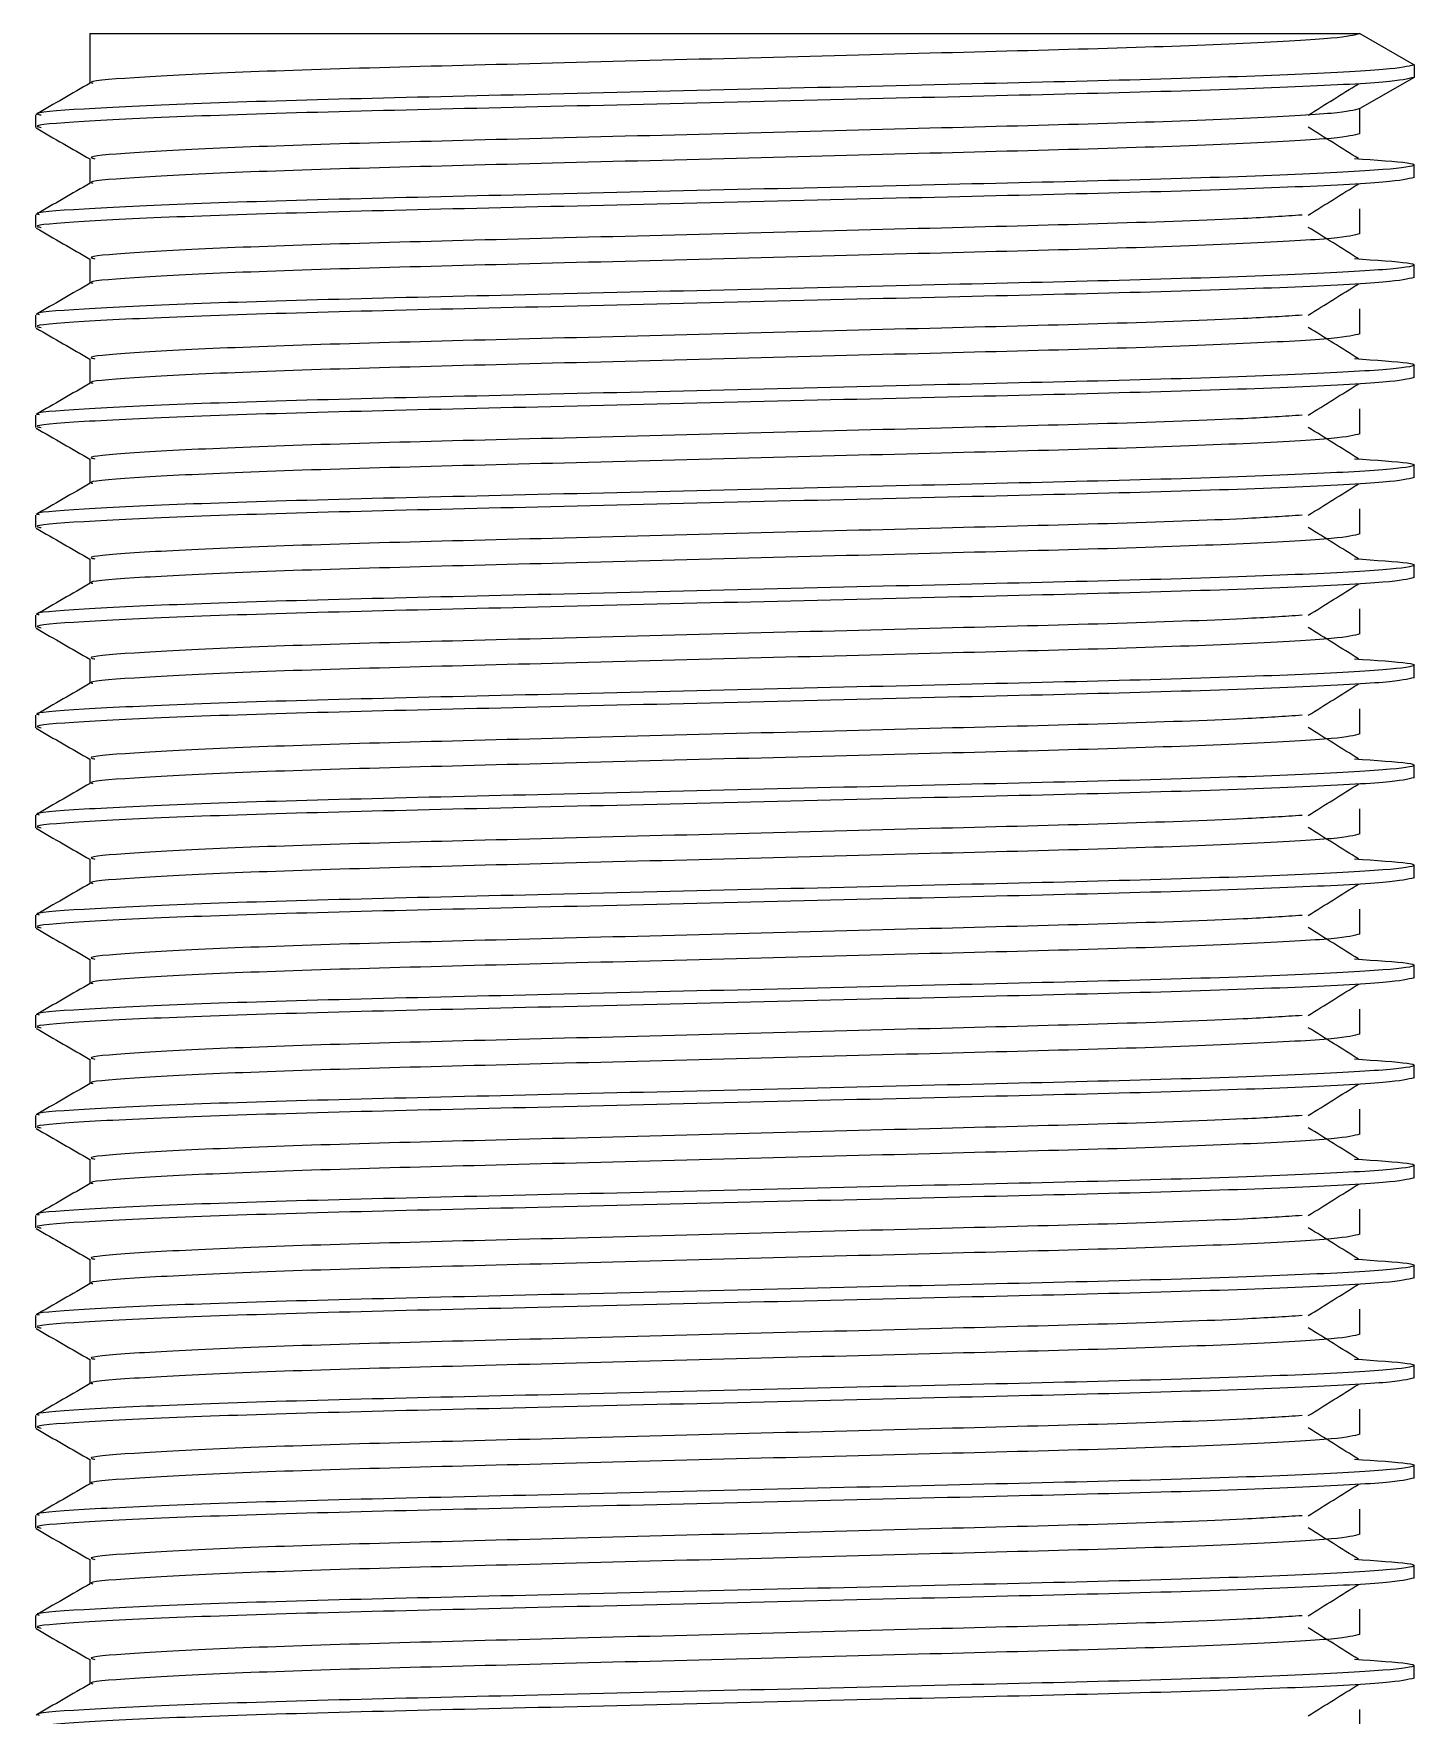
# Model space of a CAD drawing. Header units: millimetres. Extents: x 0 to 594, y 0 to 420.
# Drawn here: x 130.86 to 131.55, y 114.352 to 115.193 of the extents above; entities that cross this region are included whole.
import ezdxf

# ---------------------------------------------------------------- set-up
doc = ezdxf.new("R2010")
doc.units = ezdxf.units.MM

msp = doc.modelspace()

# ---------------------------------------------------------------- linework, layer by layer
at = {"color": 7, "linetype": 'Continuous', "lineweight": 25}
for p, q in [((130.8881, 115.19284), (130.8881, 115.16798)), ((130.8881, 115.19284), (131.52276, 115.19284)), ((131.52276, 115.19284), (131.54983, 115.17721)), ((131.54983, 115.17721), (131.54983, 115.17096)), ((131.54983, 115.17096), (131.52276, 115.15534)), ((130.86103, 115.15221), (130.86103, 115.14596)), ((131.52276, 115.14284), (131.52276, 115.15534)), ((130.8881, 115.13032), (130.8881, 115.11798)), ((131.54983, 115.12096), (131.54983, 115.12721)), ((131.54983, 115.12096), (131.54983, 115.12721)), ((131.52276, 115.09284), (131.52276, 115.10534)), ((130.86103, 115.10221), (130.86103, 115.09596)), ((130.8881, 115.08032), (130.8881, 115.06798)), ((131.54983, 115.07096), (131.54983, 115.07721)), ((131.54983, 115.07096), (131.54983, 115.07721)), ((131.52276, 115.04284), (131.52276, 115.05534)), ((130.86103, 115.05221), (130.86103, 115.04596)), ((130.8881, 115.03032), (130.8881, 115.01798)), ((131.54983, 115.02096), (131.54983, 115.02721)), ((131.54983, 115.02096), (131.54983, 115.02721)), ((131.52276, 114.99284), (131.52276, 115.00534)), ((130.86103, 115.00221), (130.86103, 114.99596)), ((130.8881, 114.98032), (130.8881, 114.96798)), ((131.54983, 114.97096), (131.54983, 114.97721)), ((131.54983, 114.97096), (131.54983, 114.97721)), ((131.52276, 114.94284), (131.52276, 114.95534)), ((130.86103, 114.95221), (130.86103, 114.94596)), ((130.8881, 114.93032), (130.8881, 114.91798)), ((131.54983, 114.92096), (131.54983, 114.92721)), ((131.54983, 114.92096), (131.54983, 114.92721)), ((131.52276, 114.89284), (131.52276, 114.90534)), ((130.86103, 114.90221), (130.86103, 114.89596)), ((130.8881, 114.88032), (130.8881, 114.86798)), ((131.54983, 114.87096), (131.54983, 114.87721)), ((131.54983, 114.87096), (131.54983, 114.87721)), ((131.52276, 114.84284), (131.52276, 114.85534)), ((130.86103, 114.85221), (130.86103, 114.84596)), ((130.8881, 114.83032), (130.8881, 114.81798)), ((131.54983, 114.82096), (131.54983, 114.82721)), ((131.54983, 114.82096), (131.54983, 114.82721)), ((131.52276, 114.79284), (131.52276, 114.80534)), ((130.86103, 114.80221), (130.86103, 114.79596)), ((130.8881, 114.78032), (130.8881, 114.76798)), ((131.54983, 114.77096), (131.54983, 114.77721)), ((131.54983, 114.77096), (131.54983, 114.77721)), ((130.86103, 114.75221), (130.86103, 114.74596)), ((131.52276, 114.74284), (131.52276, 114.75534)), ((130.8881, 114.73032), (130.8881, 114.71798)), ((131.54983, 114.72096), (131.54983, 114.72721)), ((131.54983, 114.72096), (131.54983, 114.72721)), ((130.86103, 114.70221), (130.86103, 114.69596)), ((131.52276, 114.69284), (131.52276, 114.70534)), ((130.8881, 114.68032), (130.8881, 114.66798)), ((131.54983, 114.67096), (131.54983, 114.67721)), ((131.54983, 114.67096), (131.54983, 114.67721)), ((130.86103, 114.65221), (130.86103, 114.64596)), ((131.52276, 114.64284), (131.52276, 114.65534)), ((130.8881, 114.63032), (130.8881, 114.61798)), ((131.54983, 114.62096), (131.54983, 114.62721)), ((131.54983, 114.62096), (131.54983, 114.62721)), ((130.86103, 114.60221), (130.86103, 114.59596)), ((131.52276, 114.59284), (131.52276, 114.60534)), ((130.8881, 114.58032), (130.8881, 114.56798)), ((131.54983, 114.57096), (131.54983, 114.57721)), ((131.54983, 114.57096), (131.54983, 114.57721)), ((130.86103, 114.55221), (130.86103, 114.54596)), ((131.52276, 114.54284), (131.52276, 114.55534)), ((130.8881, 114.53032), (130.8881, 114.51798)), ((131.54983, 114.52096), (131.54983, 114.52721)), ((131.54983, 114.52096), (131.54983, 114.52721)), ((130.86103, 114.50221), (130.86103, 114.49596)), ((131.52276, 114.49284), (131.52276, 114.50534)), ((130.8881, 114.48032), (130.8881, 114.46798)), ((131.54983, 114.47096), (131.54983, 114.47721)), ((131.54983, 114.47096), (131.54983, 114.47721)), ((130.86103, 114.45221), (130.86103, 114.44596)), ((131.52276, 114.44284), (131.52276, 114.45534)), ((130.8881, 114.43032), (130.8881, 114.41798)), ((131.54983, 114.42096), (131.54983, 114.42721)), ((131.54983, 114.42096), (131.54983, 114.42721)), ((130.86103, 114.40221), (130.86103, 114.39596)), ((131.52276, 114.39284), (131.52276, 114.40534)), ((130.8881, 114.38032), (130.8881, 114.36798)), ((131.54983, 114.37096), (131.54983, 114.37721)), ((131.54983, 114.37096), (131.54983, 114.37721)), ((131.52276, 114.34284), (131.52276, 114.35534))]:
    msp.add_line(p, q, dxfattribs=at)
for points, knots in [([(131.52276, 115.19284), (131.51994, 115.19207), (131.5142, 115.19052), (131.46861, 115.1879), (131.4005, 115.18539), (131.31416, 115.18321), (131.2174, 115.18065), (131.11921, 115.17805), (131.02994, 115.17581), (130.95585, 115.1734), (130.90786, 115.17078), (130.88614, 115.16906), (130.88934, 115.16821), (130.88962, 115.16814)], [0, 0, 0, 0, 0.0976241, 0.1985895, 0.2981409, 0.3944195, 0.4945565, 0.595274, 0.6921048, 0.7906249, 0.891692, 0.9905235, 1, 1, 1, 1]), ([(131.54983, 115.17721), (131.54676, 115.17645), (131.54053, 115.17489), (131.49106, 115.17227), (131.41713, 115.16977), (131.32343, 115.16758), (131.21842, 115.16503), (131.11187, 115.16243), (131.01495, 115.16019), (130.93468, 115.15778), (130.88204, 115.15516), (130.85849, 115.15332), (130.86297, 115.15238), (130.86381, 115.1522)], [0, 0, 0, 0, 0.096339, 0.195974, 0.294214, 0.389225, 0.488043, 0.587434, 0.68299, 0.780213, 0.879948, 0.977478, 1, 1, 1, 1]), ([(131.54983, 115.17096), (131.54676, 115.1702), (131.54053, 115.16864), (131.49106, 115.16602), (131.41713, 115.16352), (131.32343, 115.16133), (131.21842, 115.15878), (131.11187, 115.15618), (131.01495, 115.15394), (130.93468, 115.15153), (130.88205, 115.14891), (130.85849, 115.14707), (130.86297, 115.14613), (130.86381, 115.14595)], [0, 0, 0, 0, 0.096342, 0.19598, 0.294224, 0.389238, 0.488059, 0.587453, 0.683012, 0.780238, 0.879977, 0.97751, 1, 1, 1, 1]), ([(130.88836, 115.16814), (130.88385, 115.16553), (130.87482, 115.16031), (130.86579, 115.1551), (130.86128, 115.15249)], [0, 0, 0, 0, 0.499988, 1, 1, 1, 1]), ([(131.49697, 115.15215), (131.50115, 115.15475), (131.50949, 115.15997), (131.51784, 115.16518), (131.52201, 115.16778)], [0, 0, 0, 0, 0.499998, 1, 1, 1, 1]), ([(131.52276, 115.15534), (131.51994, 115.15457), (131.5142, 115.15302), (131.46861, 115.1504), (131.4005, 115.14789), (131.31416, 115.14571), (131.2174, 115.14315), (131.11922, 115.14055), (131.02992, 115.13831), (130.95596, 115.1359), (130.90746, 115.13328), (130.88575, 115.13145), (130.88988, 115.1305), (130.89065, 115.13032)], [0, 0, 0, 0, 0.096338, 0.195974, 0.294214, 0.389225, 0.488043, 0.587434, 0.68299, 0.780212, 0.879948, 0.977478, 1, 1, 1, 1]), ([(130.86128, 115.14569), (130.86579, 115.14308), (130.87473, 115.13791), (130.88367, 115.13275), (130.8881, 115.13019)], [0, 0, 0, 0, 0.504981, 1, 1, 1, 1]), ([(131.52276, 115.14284), (131.51994, 115.14207), (131.5142, 115.14052), (131.46861, 115.1379), (131.4005, 115.13539), (131.31416, 115.13321), (131.2174, 115.13065), (131.11921, 115.12805), (131.02994, 115.12581), (130.95585, 115.1234), (130.90786, 115.12078), (130.88614, 115.11906), (130.88934, 115.11821), (130.88962, 115.11814)], [0, 0, 0, 0, 0.097624, 0.19859, 0.298141, 0.394419, 0.494557, 0.595274, 0.692105, 0.790625, 0.891692, 0.990524, 1, 1, 1, 1]), ([(131.52201, 115.13039), (131.51784, 115.133), (131.50949, 115.13821), (131.50115, 115.14342), (131.49697, 115.14603)], [0, 0, 0, 0, 0.500002, 1, 1, 1, 1]), ([(131.52, 115.1304), (131.5307, 115.12967), (131.54727, 115.12855), (131.55197, 115.12683), (131.53919, 115.12488), (131.49141, 115.12228), (131.41704, 115.11977), (131.32345, 115.11758), (131.21842, 115.11503), (131.11186, 115.11243), (131.01497, 115.11019), (130.93458, 115.10778), (130.88244, 115.10516), (130.85887, 115.10342), (130.86245, 115.10257), (130.8628, 115.10248)], [0, 0, 0, 0, 0.074503, 0.115405, 0.201656, 0.290858, 0.378811, 0.463873, 0.552343, 0.641326, 0.726876, 0.813918, 0.90321, 0.990527, 1, 1, 1, 1]), ([(131.54983, 115.12096), (131.54676, 115.1202), (131.54053, 115.11864), (131.49106, 115.11602), (131.41713, 115.11352), (131.32343, 115.11133), (131.21842, 115.10878), (131.11187, 115.10618), (131.01495, 115.10394), (130.93468, 115.10153), (130.88205, 115.09891), (130.85849, 115.09707), (130.86297, 115.09613), (130.86381, 115.09595)], [0, 0, 0, 0, 0.096342, 0.19598, 0.294224, 0.389238, 0.488059, 0.587453, 0.683012, 0.780238, 0.879977, 0.97751, 1, 1, 1, 1]), ([(130.88836, 115.11814), (130.88385, 115.11553), (130.87482, 115.11031), (130.86579, 115.1051), (130.86128, 115.10249)], [0, 0, 0, 0, 0.499988, 1, 1, 1, 1]), ([(131.49697, 115.10215), (131.50115, 115.10475), (131.50949, 115.10997), (131.51784, 115.11518), (131.52201, 115.11778)], [0, 0, 0, 0, 0.499998, 1, 1, 1, 1]), ([(131.49394, 115.10215), (131.48515, 115.10156), (131.46346, 115.10013), (131.39976, 115.09789), (131.31436, 115.09571), (131.21735, 115.09315), (131.11923, 115.09055), (131.02991, 115.08831), (130.95596, 115.0859), (130.90746, 115.08328), (130.88575, 115.08145), (130.88988, 115.0805), (130.89065, 115.08032)], [0, 0, 0, 0, 0.0768225, 0.1896214, 0.298712, 0.4121744, 0.5262946, 0.6360109, 0.7476411, 0.8621575, 0.9741407, 1, 1, 1, 1]), ([(130.86128, 115.09569), (130.86579, 115.09308), (130.87473, 115.08791), (130.88367, 115.08275), (130.8881, 115.08019)], [0, 0, 0, 0, 0.504981, 1, 1, 1, 1]), ([(131.52276, 115.09284), (131.51994, 115.09207), (131.5142, 115.09052), (131.46861, 115.0879), (131.4005, 115.08539), (131.31416, 115.08321), (131.2174, 115.08065), (131.11921, 115.07805), (131.02994, 115.07581), (130.95585, 115.0734), (130.90786, 115.07078), (130.88614, 115.06906), (130.88934, 115.06821), (130.88962, 115.06814)], [0, 0, 0, 0, 0.0976241, 0.1985895, 0.2981409, 0.3944195, 0.4945565, 0.595274, 0.6921048, 0.7906249, 0.891692, 0.9905235, 1, 1, 1, 1]), ([(131.52201, 115.08039), (131.51784, 115.083), (131.50949, 115.08821), (131.50115, 115.09342), (131.49697, 115.09603)], [0, 0, 0, 0, 0.500002, 1, 1, 1, 1]), ([(131.52, 115.0804), (131.5307, 115.07967), (131.54727, 115.07855), (131.55197, 115.07683), (131.53919, 115.07488), (131.49141, 115.07228), (131.41704, 115.06977), (131.32345, 115.06758), (131.21842, 115.06503), (131.11186, 115.06243), (131.01497, 115.06019), (130.93458, 115.05778), (130.88244, 115.05516), (130.85887, 115.05342), (130.86245, 115.05257), (130.8628, 115.05248)], [0, 0, 0, 0, 0.074503, 0.115405, 0.201656, 0.290858, 0.378811, 0.463873, 0.552343, 0.641326, 0.726876, 0.813918, 0.90321, 0.990527, 1, 1, 1, 1]), ([(131.54983, 115.07096), (131.54676, 115.0702), (131.54053, 115.06864), (131.49106, 115.06602), (131.41713, 115.06352), (131.32343, 115.06133), (131.21842, 115.05878), (131.11187, 115.05618), (131.01495, 115.05394), (130.93468, 115.05153), (130.88205, 115.04891), (130.85849, 115.04707), (130.86297, 115.04613), (130.86381, 115.04595)], [0, 0, 0, 0, 0.096342, 0.19598, 0.294224, 0.389238, 0.488059, 0.587453, 0.683012, 0.780238, 0.879977, 0.97751, 1, 1, 1, 1]), ([(130.88836, 115.06814), (130.88385, 115.06553), (130.87482, 115.06031), (130.86579, 115.0551), (130.86128, 115.05249)], [0, 0, 0, 0, 0.499988, 1, 1, 1, 1]), ([(131.49697, 115.05215), (131.50115, 115.05475), (131.50949, 115.05997), (131.51784, 115.06518), (131.52201, 115.06778)], [0, 0, 0, 0, 0.499998, 1, 1, 1, 1]), ([(131.49394, 115.05215), (131.48515, 115.05156), (131.46346, 115.05013), (131.39976, 115.04789), (131.31436, 115.04571), (131.21735, 115.04315), (131.11923, 115.04055), (131.02991, 115.03831), (130.95596, 115.0359), (130.90746, 115.03328), (130.88575, 115.03145), (130.88988, 115.0305), (130.89065, 115.03032)], [0, 0, 0, 0, 0.076823, 0.189621, 0.298712, 0.412174, 0.526295, 0.636011, 0.747641, 0.862158, 0.974141, 1, 1, 1, 1]), ([(130.86128, 115.04569), (130.86579, 115.04308), (130.87473, 115.03791), (130.88367, 115.03275), (130.8881, 115.03019)], [0, 0, 0, 0, 0.504981, 1, 1, 1, 1]), ([(131.52276, 115.04284), (131.51994, 115.04207), (131.5142, 115.04052), (131.46861, 115.0379), (131.4005, 115.03539), (131.31416, 115.03321), (131.2174, 115.03065), (131.11921, 115.02805), (131.02994, 115.02581), (130.95585, 115.0234), (130.90786, 115.02078), (130.88614, 115.01906), (130.88934, 115.01821), (130.88962, 115.01814)], [0, 0, 0, 0, 0.0976241, 0.1985895, 0.2981409, 0.3944195, 0.4945565, 0.595274, 0.6921048, 0.7906249, 0.891692, 0.9905235, 1, 1, 1, 1]), ([(131.52201, 115.03039), (131.51784, 115.033), (131.50949, 115.03821), (131.50115, 115.04342), (131.49697, 115.04603)], [0, 0, 0, 0, 0.500002, 1, 1, 1, 1]), ([(131.52, 115.0304), (131.5307, 115.02967), (131.54727, 115.02855), (131.55197, 115.02683), (131.53919, 115.02488), (131.49141, 115.02228), (131.41704, 115.01977), (131.32345, 115.01758), (131.21842, 115.01503), (131.11186, 115.01243), (131.01497, 115.01019), (130.93458, 115.00778), (130.88244, 115.00516), (130.85887, 115.00342), (130.86245, 115.00257), (130.8628, 115.00248)], [0, 0, 0, 0, 0.074503, 0.115405, 0.201656, 0.290858, 0.378811, 0.463873, 0.552343, 0.641326, 0.726876, 0.813918, 0.90321, 0.990527, 1, 1, 1, 1]), ([(131.54983, 115.02096), (131.54676, 115.0202), (131.54053, 115.01864), (131.49106, 115.01602), (131.41713, 115.01352), (131.32343, 115.01133), (131.21842, 115.00878), (131.11187, 115.00618), (131.01495, 115.00394), (130.93468, 115.00153), (130.88205, 114.99891), (130.85849, 114.99707), (130.86297, 114.99613), (130.86381, 114.99595)], [0, 0, 0, 0, 0.096342, 0.19598, 0.294224, 0.389238, 0.488059, 0.587453, 0.683012, 0.780238, 0.879977, 0.97751, 1, 1, 1, 1]), ([(130.88836, 115.01814), (130.88385, 115.01553), (130.87482, 115.01031), (130.86579, 115.0051), (130.86128, 115.00249)], [0, 0, 0, 0, 0.499988, 1, 1, 1, 1]), ([(131.49697, 115.00215), (131.50115, 115.00475), (131.50949, 115.00997), (131.51784, 115.01518), (131.52201, 115.01778)], [0, 0, 0, 0, 0.499998, 1, 1, 1, 1]), ([(131.49394, 115.00215), (131.48515, 115.00156), (131.46346, 115.00013), (131.39976, 114.99789), (131.31436, 114.99571), (131.21735, 114.99315), (131.11923, 114.99055), (131.02991, 114.98831), (130.95596, 114.9859), (130.90746, 114.98328), (130.88575, 114.98145), (130.88988, 114.9805), (130.89065, 114.98032)], [0, 0, 0, 0, 0.076823, 0.189621, 0.298712, 0.412174, 0.526295, 0.636011, 0.747641, 0.862158, 0.974141, 1, 1, 1, 1]), ([(131.52201, 114.98039), (131.51784, 114.983), (131.50949, 114.98821), (131.50115, 114.99342), (131.49697, 114.99603)], [0, 0, 0, 0, 0.500002, 1, 1, 1, 1]), ([(130.86128, 114.99569), (130.86579, 114.99308), (130.87473, 114.98791), (130.88367, 114.98275), (130.8881, 114.98019)], [0, 0, 0, 0, 0.504981, 1, 1, 1, 1]), ([(131.52276, 114.99284), (131.51994, 114.99207), (131.5142, 114.99052), (131.46861, 114.9879), (131.4005, 114.98539), (131.31416, 114.98321), (131.2174, 114.98065), (131.11921, 114.97805), (131.02994, 114.97581), (130.95585, 114.9734), (130.90786, 114.97078), (130.88614, 114.96906), (130.88934, 114.96821), (130.88962, 114.96814)], [0, 0, 0, 0, 0.0976241, 0.1985895, 0.2981409, 0.3944195, 0.4945565, 0.595274, 0.6921048, 0.7906249, 0.891692, 0.9905235, 1, 1, 1, 1]), ([(131.52, 114.9804), (131.5307, 114.97967), (131.54727, 114.97855), (131.55197, 114.97683), (131.53919, 114.97488), (131.49141, 114.97228), (131.41704, 114.96977), (131.32345, 114.96758), (131.21842, 114.96503), (131.11186, 114.96243), (131.01497, 114.96019), (130.93458, 114.95778), (130.88244, 114.95516), (130.85887, 114.95342), (130.86245, 114.95257), (130.8628, 114.95248)], [0, 0, 0, 0, 0.074503, 0.115405, 0.201656, 0.290858, 0.378811, 0.463873, 0.552343, 0.641326, 0.726876, 0.813918, 0.90321, 0.990527, 1, 1, 1, 1]), ([(131.54983, 114.97096), (131.54676, 114.9702), (131.54053, 114.96864), (131.49106, 114.96602), (131.41713, 114.96352), (131.32343, 114.96133), (131.21842, 114.95878), (131.11187, 114.95618), (131.01495, 114.95394), (130.93468, 114.95153), (130.88205, 114.94891), (130.85849, 114.94707), (130.86297, 114.94613), (130.86381, 114.94595)], [0, 0, 0, 0, 0.096342, 0.19598, 0.294224, 0.389238, 0.488059, 0.587453, 0.683012, 0.780238, 0.879977, 0.97751, 1, 1, 1, 1]), ([(130.88836, 114.96814), (130.88385, 114.96553), (130.87482, 114.96031), (130.86579, 114.9551), (130.86128, 114.95249)], [0, 0, 0, 0, 0.499988, 1, 1, 1, 1]), ([(131.49697, 114.95215), (131.50115, 114.95475), (131.50949, 114.95997), (131.51784, 114.96518), (131.52201, 114.96778)], [0, 0, 0, 0, 0.499998, 1, 1, 1, 1]), ([(130.86128, 114.94569), (130.86579, 114.94308), (130.87473, 114.93791), (130.88367, 114.93275), (130.8881, 114.93019)], [0, 0, 0, 0, 0.504981, 1, 1, 1, 1]), ([(131.49394, 114.95215), (131.48515, 114.95156), (131.46346, 114.95013), (131.39976, 114.94789), (131.31436, 114.94571), (131.21735, 114.94315), (131.11923, 114.94055), (131.02991, 114.93831), (130.95596, 114.9359), (130.90746, 114.93328), (130.88575, 114.93145), (130.88988, 114.9305), (130.89065, 114.93032)], [0, 0, 0, 0, 0.076823, 0.189621, 0.298712, 0.412174, 0.526295, 0.636011, 0.747641, 0.862158, 0.974141, 1, 1, 1, 1]), ([(131.52201, 114.93039), (131.51784, 114.933), (131.50949, 114.93821), (131.50115, 114.94342), (131.49697, 114.94603)], [0, 0, 0, 0, 0.500002, 1, 1, 1, 1]), ([(131.52276, 114.94284), (131.51994, 114.94207), (131.5142, 114.94052), (131.46861, 114.9379), (131.4005, 114.93539), (131.31416, 114.93321), (131.2174, 114.93065), (131.11921, 114.92805), (131.02994, 114.92581), (130.95585, 114.9234), (130.90786, 114.92078), (130.88614, 114.91906), (130.88934, 114.91821), (130.88962, 114.91814)], [0, 0, 0, 0, 0.0976241, 0.1985895, 0.2981409, 0.3944195, 0.4945565, 0.595274, 0.6921048, 0.7906249, 0.891692, 0.9905235, 1, 1, 1, 1]), ([(131.52, 114.9304), (131.5307, 114.92967), (131.54727, 114.92855), (131.55197, 114.92683), (131.53919, 114.92488), (131.49141, 114.92228), (131.41704, 114.91977), (131.32345, 114.91758), (131.21842, 114.91503), (131.11186, 114.91243), (131.01497, 114.91019), (130.93458, 114.90778), (130.88244, 114.90516), (130.85887, 114.90342), (130.86245, 114.90257), (130.8628, 114.90248)], [0, 0, 0, 0, 0.074503, 0.115405, 0.201656, 0.290858, 0.378811, 0.463873, 0.552343, 0.641326, 0.726876, 0.813918, 0.90321, 0.990527, 1, 1, 1, 1]), ([(131.54983, 114.92096), (131.54676, 114.9202), (131.54053, 114.91864), (131.49106, 114.91602), (131.41713, 114.91352), (131.32343, 114.91133), (131.21842, 114.90878), (131.11187, 114.90618), (131.01495, 114.90394), (130.93468, 114.90153), (130.88205, 114.89891), (130.85849, 114.89707), (130.86297, 114.89613), (130.86381, 114.89595)], [0, 0, 0, 0, 0.096342, 0.19598, 0.294224, 0.389238, 0.488059, 0.587453, 0.683012, 0.780238, 0.879977, 0.97751, 1, 1, 1, 1]), ([(130.88836, 114.91814), (130.88385, 114.91553), (130.87482, 114.91031), (130.86579, 114.9051), (130.86128, 114.90249)], [0, 0, 0, 0, 0.499988, 1, 1, 1, 1]), ([(131.49697, 114.90215), (131.50115, 114.90475), (131.50949, 114.90997), (131.51784, 114.91518), (131.52201, 114.91778)], [0, 0, 0, 0, 0.499998, 1, 1, 1, 1]), ([(130.86128, 114.89569), (130.86579, 114.89308), (130.87473, 114.88791), (130.88367, 114.88275), (130.8881, 114.88019)], [0, 0, 0, 0, 0.504981, 1, 1, 1, 1]), ([(131.49394, 114.90215), (131.48515, 114.90156), (131.46346, 114.90013), (131.39976, 114.89789), (131.31436, 114.89571), (131.21735, 114.89315), (131.11923, 114.89055), (131.02991, 114.88831), (130.95596, 114.8859), (130.90746, 114.88328), (130.88575, 114.88145), (130.88988, 114.8805), (130.89065, 114.88032)], [0, 0, 0, 0, 0.0768225, 0.1896214, 0.298712, 0.4121744, 0.5262946, 0.6360109, 0.7476411, 0.8621575, 0.9741407, 1, 1, 1, 1]), ([(131.52201, 114.88039), (131.51784, 114.883), (131.50949, 114.88821), (131.50115, 114.89342), (131.49697, 114.89603)], [0, 0, 0, 0, 0.500002, 1, 1, 1, 1]), ([(131.52276, 114.89284), (131.51994, 114.89207), (131.5142, 114.89052), (131.46861, 114.8879), (131.4005, 114.88539), (131.31416, 114.88321), (131.2174, 114.88065), (131.11921, 114.87805), (131.02994, 114.87581), (130.95585, 114.8734), (130.90786, 114.87078), (130.88614, 114.86906), (130.88934, 114.86821), (130.88962, 114.86814)], [0, 0, 0, 0, 0.097624, 0.19859, 0.298141, 0.394419, 0.494557, 0.595274, 0.692105, 0.790625, 0.891692, 0.990524, 1, 1, 1, 1]), ([(131.52, 114.8804), (131.5307, 114.87967), (131.54727, 114.87855), (131.55197, 114.87683), (131.53919, 114.87488), (131.49141, 114.87228), (131.41704, 114.86977), (131.32345, 114.86758), (131.21842, 114.86503), (131.11186, 114.86243), (131.01497, 114.86019), (130.93458, 114.85778), (130.88244, 114.85516), (130.85887, 114.85342), (130.86245, 114.85257), (130.8628, 114.85248)], [0, 0, 0, 0, 0.074503, 0.115405, 0.201656, 0.290858, 0.378811, 0.463873, 0.552343, 0.641326, 0.726876, 0.813918, 0.90321, 0.990527, 1, 1, 1, 1]), ([(131.54983, 114.87096), (131.54676, 114.8702), (131.54053, 114.86864), (131.49106, 114.86602), (131.41713, 114.86352), (131.32343, 114.86133), (131.21842, 114.85878), (131.11187, 114.85618), (131.01495, 114.85394), (130.93468, 114.85153), (130.88205, 114.84891), (130.85849, 114.84707), (130.86297, 114.84613), (130.86381, 114.84595)], [0, 0, 0, 0, 0.096342, 0.19598, 0.294224, 0.389238, 0.488059, 0.587453, 0.683012, 0.780238, 0.879977, 0.97751, 1, 1, 1, 1]), ([(130.88836, 114.86814), (130.88385, 114.86553), (130.87482, 114.86031), (130.86579, 114.8551), (130.86128, 114.85249)], [0, 0, 0, 0, 0.499988, 1, 1, 1, 1]), ([(131.49697, 114.85215), (131.50115, 114.85475), (131.50949, 114.85997), (131.51784, 114.86518), (131.52201, 114.86778)], [0, 0, 0, 0, 0.499998, 1, 1, 1, 1]), ([(130.86128, 114.84569), (130.86579, 114.84308), (130.87473, 114.83791), (130.88367, 114.83275), (130.8881, 114.83019)], [0, 0, 0, 0, 0.504981, 1, 1, 1, 1]), ([(131.49394, 114.85215), (131.48515, 114.85156), (131.46346, 114.85013), (131.39976, 114.84789), (131.31436, 114.84571), (131.21735, 114.84315), (131.11923, 114.84055), (131.02991, 114.83831), (130.95596, 114.8359), (130.90746, 114.83328), (130.88575, 114.83145), (130.88988, 114.8305), (130.89065, 114.83032)], [0, 0, 0, 0, 0.076823, 0.189621, 0.298712, 0.412174, 0.526295, 0.636011, 0.747641, 0.862158, 0.974141, 1, 1, 1, 1]), ([(131.52201, 114.83039), (131.51784, 114.833), (131.50949, 114.83821), (131.50115, 114.84342), (131.49697, 114.84603)], [0, 0, 0, 0, 0.500002, 1, 1, 1, 1]), ([(131.52276, 114.84284), (131.51994, 114.84207), (131.5142, 114.84052), (131.46861, 114.8379), (131.4005, 114.83539), (131.31416, 114.83321), (131.2174, 114.83065), (131.11921, 114.82805), (131.02994, 114.82581), (130.95585, 114.8234), (130.90786, 114.82078), (130.88614, 114.81906), (130.88934, 114.81821), (130.88962, 114.81814)], [0, 0, 0, 0, 0.0976241, 0.1985895, 0.2981409, 0.3944195, 0.4945565, 0.595274, 0.6921048, 0.7906249, 0.891692, 0.9905235, 1, 1, 1, 1]), ([(131.52, 114.8304), (131.5307, 114.82967), (131.54727, 114.82855), (131.55197, 114.82683), (131.53919, 114.82488), (131.49141, 114.82228), (131.41704, 114.81977), (131.32345, 114.81758), (131.21842, 114.81503), (131.11186, 114.81243), (131.01497, 114.81019), (130.93458, 114.80778), (130.88244, 114.80516), (130.85887, 114.80342), (130.86245, 114.80257), (130.8628, 114.80248)], [0, 0, 0, 0, 0.074503, 0.115405, 0.201656, 0.290858, 0.378811, 0.463873, 0.552343, 0.641326, 0.726876, 0.813918, 0.90321, 0.990527, 1, 1, 1, 1]), ([(131.54983, 114.82096), (131.54676, 114.8202), (131.54053, 114.81864), (131.49106, 114.81602), (131.41713, 114.81352), (131.32343, 114.81133), (131.21842, 114.80878), (131.11187, 114.80618), (131.01495, 114.80394), (130.93468, 114.80153), (130.88205, 114.79891), (130.85849, 114.79707), (130.86297, 114.79613), (130.86381, 114.79595)], [0, 0, 0, 0, 0.096342, 0.19598, 0.294224, 0.389238, 0.488059, 0.587453, 0.683012, 0.780238, 0.879977, 0.97751, 1, 1, 1, 1]), ([(130.88836, 114.81814), (130.88385, 114.81553), (130.87482, 114.81031), (130.86579, 114.8051), (130.86128, 114.80249)], [0, 0, 0, 0, 0.499988, 1, 1, 1, 1]), ([(131.49697, 114.80215), (131.50115, 114.80475), (131.50949, 114.80997), (131.51784, 114.81518), (131.52201, 114.81778)], [0, 0, 0, 0, 0.499998, 1, 1, 1, 1]), ([(130.86128, 114.79569), (130.86579, 114.79308), (130.87473, 114.78791), (130.88367, 114.78275), (130.8881, 114.78019)], [0, 0, 0, 0, 0.504981, 1, 1, 1, 1]), ([(131.49394, 114.80215), (131.48515, 114.80156), (131.46346, 114.80013), (131.39976, 114.79789), (131.31436, 114.79571), (131.21735, 114.79315), (131.11923, 114.79055), (131.02991, 114.78831), (130.95596, 114.7859), (130.90746, 114.78328), (130.88575, 114.78145), (130.88988, 114.7805), (130.89065, 114.78032)], [0, 0, 0, 0, 0.076823, 0.189621, 0.298712, 0.412174, 0.526295, 0.636011, 0.747641, 0.862158, 0.974141, 1, 1, 1, 1]), ([(131.52201, 114.78039), (131.51784, 114.783), (131.50949, 114.78821), (131.50115, 114.79342), (131.49697, 114.79603)], [0, 0, 0, 0, 0.500002, 1, 1, 1, 1]), ([(131.52276, 114.79284), (131.51994, 114.79207), (131.5142, 114.79052), (131.46861, 114.7879), (131.4005, 114.78539), (131.31416, 114.78321), (131.2174, 114.78065), (131.11921, 114.77805), (131.02994, 114.77581), (130.95585, 114.7734), (130.90786, 114.77078), (130.88614, 114.76906), (130.88934, 114.76821), (130.88962, 114.76814)], [0, 0, 0, 0, 0.097624, 0.19859, 0.298141, 0.394419, 0.494557, 0.595274, 0.692105, 0.790625, 0.891692, 0.990524, 1, 1, 1, 1]), ([(131.52, 114.7804), (131.5307, 114.77967), (131.54727, 114.77855), (131.55197, 114.77683), (131.53919, 114.77488), (131.49141, 114.77228), (131.41704, 114.76977), (131.32345, 114.76758), (131.21842, 114.76503), (131.11186, 114.76243), (131.01497, 114.76019), (130.93458, 114.75778), (130.88244, 114.75516), (130.85887, 114.75342), (130.86245, 114.75257), (130.8628, 114.75248)], [0, 0, 0, 0, 0.074503, 0.115405, 0.201656, 0.290858, 0.378811, 0.463873, 0.552343, 0.641326, 0.726876, 0.813918, 0.90321, 0.990527, 1, 1, 1, 1]), ([(131.54983, 114.77096), (131.54676, 114.7702), (131.54053, 114.76864), (131.49106, 114.76602), (131.41713, 114.76352), (131.32343, 114.76133), (131.21842, 114.75878), (131.11187, 114.75618), (131.01495, 114.75394), (130.93468, 114.75153), (130.88205, 114.74891), (130.85849, 114.74707), (130.86297, 114.74613), (130.86381, 114.74595)], [0, 0, 0, 0, 0.096342, 0.19598, 0.294224, 0.389238, 0.488059, 0.587453, 0.683012, 0.780238, 0.879977, 0.97751, 1, 1, 1, 1]), ([(130.88836, 114.76814), (130.88385, 114.76553), (130.87482, 114.76031), (130.86579, 114.7551), (130.86128, 114.75249)], [0, 0, 0, 0, 0.4999883, 1, 1, 1, 1]), ([(131.49697, 114.75215), (131.50115, 114.75475), (131.50949, 114.75997), (131.51784, 114.76518), (131.52201, 114.76778)], [0, 0, 0, 0, 0.499998, 1, 1, 1, 1]), ([(131.49394, 114.75215), (131.48515, 114.75156), (131.46346, 114.75013), (131.39976, 114.74789), (131.31436, 114.74571), (131.21735, 114.74315), (131.11923, 114.74055), (131.02991, 114.73831), (130.95596, 114.7359), (130.90746, 114.73328), (130.88575, 114.73145), (130.88988, 114.7305), (130.89065, 114.73032)], [0, 0, 0, 0, 0.0768225, 0.1896214, 0.298712, 0.4121744, 0.5262946, 0.6360109, 0.7476411, 0.8621575, 0.9741407, 1, 1, 1, 1]), ([(130.86128, 114.74569), (130.86579, 114.74308), (130.87473, 114.73791), (130.88367, 114.73275), (130.8881, 114.73019)], [0, 0, 0, 0, 0.504981, 1, 1, 1, 1]), ([(131.52201, 114.73039), (131.51784, 114.733), (131.50949, 114.73821), (131.50115, 114.74342), (131.49697, 114.74603)], [0, 0, 0, 0, 0.500002, 1, 1, 1, 1]), ([(131.52276, 114.74284), (131.51994, 114.74207), (131.5142, 114.74052), (131.46861, 114.7379), (131.4005, 114.73539), (131.31416, 114.73321), (131.2174, 114.73065), (131.11921, 114.72805), (131.02994, 114.72581), (130.95585, 114.7234), (130.90786, 114.72078), (130.88614, 114.71906), (130.88934, 114.71821), (130.88962, 114.71814)], [0, 0, 0, 0, 0.097624, 0.19859, 0.298141, 0.394419, 0.494557, 0.595274, 0.692105, 0.790625, 0.891692, 0.990524, 1, 1, 1, 1]), ([(131.52, 114.7304), (131.5307, 114.72967), (131.54727, 114.72855), (131.55197, 114.72683), (131.53919, 114.72488), (131.49141, 114.72228), (131.41704, 114.71977), (131.32345, 114.71758), (131.21842, 114.71503), (131.11186, 114.71243), (131.01497, 114.71019), (130.93458, 114.70778), (130.88244, 114.70516), (130.85887, 114.70342), (130.86245, 114.70257), (130.8628, 114.70248)], [0, 0, 0, 0, 0.074503, 0.115405, 0.201656, 0.290858, 0.378811, 0.463873, 0.552343, 0.641326, 0.726876, 0.813918, 0.90321, 0.990527, 1, 1, 1, 1]), ([(131.54983, 114.72096), (131.54676, 114.7202), (131.54053, 114.71864), (131.49106, 114.71602), (131.41713, 114.71352), (131.32343, 114.71133), (131.21842, 114.70878), (131.11187, 114.70618), (131.01495, 114.70394), (130.93468, 114.70153), (130.88205, 114.69891), (130.85849, 114.69707), (130.86297, 114.69613), (130.86381, 114.69595)], [0, 0, 0, 0, 0.096342, 0.19598, 0.294224, 0.389238, 0.488059, 0.587453, 0.683012, 0.780238, 0.879977, 0.97751, 1, 1, 1, 1]), ([(130.88836, 114.71814), (130.88385, 114.71553), (130.87482, 114.71031), (130.86579, 114.7051), (130.86128, 114.70249)], [0, 0, 0, 0, 0.4999883, 1, 1, 1, 1]), ([(131.49697, 114.70215), (131.50115, 114.70475), (131.50949, 114.70997), (131.51784, 114.71518), (131.52201, 114.71778)], [0, 0, 0, 0, 0.499998, 1, 1, 1, 1]), ([(131.49394, 114.70215), (131.48515, 114.70156), (131.46346, 114.70013), (131.39976, 114.69789), (131.31436, 114.69571), (131.21735, 114.69315), (131.11923, 114.69055), (131.02991, 114.68831), (130.95596, 114.6859), (130.90746, 114.68328), (130.88575, 114.68145), (130.88988, 114.6805), (130.89065, 114.68032)], [0, 0, 0, 0, 0.0768225, 0.1896214, 0.298712, 0.4121744, 0.5262946, 0.6360109, 0.7476411, 0.8621575, 0.9741407, 1, 1, 1, 1]), ([(130.86128, 114.69569), (130.86579, 114.69308), (130.87473, 114.68791), (130.88367, 114.68275), (130.8881, 114.68019)], [0, 0, 0, 0, 0.504981, 1, 1, 1, 1]), ([(131.52201, 114.68039), (131.51784, 114.683), (131.50949, 114.68821), (131.50115, 114.69342), (131.49697, 114.69603)], [0, 0, 0, 0, 0.500002, 1, 1, 1, 1]), ([(131.52276, 114.69284), (131.51994, 114.69207), (131.5142, 114.69052), (131.46861, 114.6879), (131.4005, 114.68539), (131.31416, 114.68321), (131.2174, 114.68065), (131.11921, 114.67805), (131.02994, 114.67581), (130.95585, 114.6734), (130.90786, 114.67078), (130.88614, 114.66906), (130.88934, 114.66821), (130.88962, 114.66814)], [0, 0, 0, 0, 0.097624, 0.19859, 0.298141, 0.394419, 0.494557, 0.595274, 0.692105, 0.790625, 0.891692, 0.990524, 1, 1, 1, 1]), ([(131.52, 114.6804), (131.5307, 114.67967), (131.54727, 114.67855), (131.55197, 114.67683), (131.53919, 114.67488), (131.49141, 114.67228), (131.41704, 114.66977), (131.32345, 114.66758), (131.21842, 114.66503), (131.11186, 114.66243), (131.01497, 114.66019), (130.93458, 114.65778), (130.88244, 114.65516), (130.85887, 114.65342), (130.86245, 114.65257), (130.8628, 114.65248)], [0, 0, 0, 0, 0.074503, 0.115405, 0.201656, 0.290858, 0.378811, 0.463873, 0.552343, 0.641326, 0.726876, 0.813918, 0.90321, 0.990527, 1, 1, 1, 1]), ([(131.54983, 114.67096), (131.54676, 114.6702), (131.54053, 114.66864), (131.49106, 114.66602), (131.41713, 114.66352), (131.32343, 114.66133), (131.21842, 114.65878), (131.11187, 114.65618), (131.01495, 114.65394), (130.93468, 114.65153), (130.88205, 114.64891), (130.85849, 114.64707), (130.86297, 114.64613), (130.86381, 114.64595)], [0, 0, 0, 0, 0.096342, 0.19598, 0.294224, 0.389238, 0.488059, 0.587453, 0.683012, 0.780238, 0.879977, 0.97751, 1, 1, 1, 1]), ([(130.88836, 114.66814), (130.88385, 114.66553), (130.87482, 114.66031), (130.86579, 114.6551), (130.86128, 114.65249)], [0, 0, 0, 0, 0.499988, 1, 1, 1, 1]), ([(131.49697, 114.65215), (131.50115, 114.65475), (131.50949, 114.65997), (131.51784, 114.66518), (131.52201, 114.66778)], [0, 0, 0, 0, 0.499998, 1, 1, 1, 1]), ([(131.49394, 114.65215), (131.48515, 114.65156), (131.46346, 114.65013), (131.39976, 114.64789), (131.31436, 114.64571), (131.21735, 114.64315), (131.11923, 114.64055), (131.02991, 114.63831), (130.95596, 114.6359), (130.90746, 114.63328), (130.88575, 114.63145), (130.88988, 114.6305), (130.89065, 114.63032)], [0, 0, 0, 0, 0.0768225, 0.1896214, 0.298712, 0.4121744, 0.5262946, 0.6360109, 0.7476411, 0.8621575, 0.9741407, 1, 1, 1, 1]), ([(130.86128, 114.64569), (130.86579, 114.64308), (130.87473, 114.63791), (130.88367, 114.63275), (130.8881, 114.63019)], [0, 0, 0, 0, 0.504981, 1, 1, 1, 1]), ([(131.52276, 114.64284), (131.51994, 114.64207), (131.5142, 114.64052), (131.46861, 114.6379), (131.4005, 114.63539), (131.31416, 114.63321), (131.2174, 114.63065), (131.11921, 114.62805), (131.02994, 114.62581), (130.95585, 114.6234), (130.90786, 114.62078), (130.88614, 114.61906), (130.88934, 114.61821), (130.88962, 114.61814)], [0, 0, 0, 0, 0.097624, 0.19859, 0.298141, 0.394419, 0.494557, 0.595274, 0.692105, 0.790625, 0.891692, 0.990524, 1, 1, 1, 1]), ([(131.52201, 114.63039), (131.51784, 114.633), (131.50949, 114.63821), (131.50115, 114.64342), (131.49697, 114.64603)], [0, 0, 0, 0, 0.500002, 1, 1, 1, 1]), ([(131.52, 114.6304), (131.5307, 114.62967), (131.54727, 114.62855), (131.55197, 114.62683), (131.53919, 114.62488), (131.49141, 114.62228), (131.41704, 114.61977), (131.32345, 114.61758), (131.21842, 114.61503), (131.11186, 114.61243), (131.01497, 114.61019), (130.93458, 114.60778), (130.88244, 114.60516), (130.85887, 114.60342), (130.86245, 114.60257), (130.8628, 114.60248)], [0, 0, 0, 0, 0.074503, 0.115405, 0.201656, 0.290858, 0.378811, 0.463873, 0.552343, 0.641326, 0.726876, 0.813918, 0.90321, 0.990527, 1, 1, 1, 1]), ([(131.54983, 114.62096), (131.54676, 114.6202), (131.54053, 114.61864), (131.49106, 114.61602), (131.41713, 114.61352), (131.32343, 114.61133), (131.21842, 114.60878), (131.11187, 114.60618), (131.01495, 114.60394), (130.93468, 114.60153), (130.88205, 114.59891), (130.85849, 114.59707), (130.86297, 114.59613), (130.86381, 114.59595)], [0, 0, 0, 0, 0.096342, 0.19598, 0.294224, 0.389238, 0.488059, 0.587453, 0.683012, 0.780238, 0.879977, 0.97751, 1, 1, 1, 1]), ([(130.88836, 114.61814), (130.88385, 114.61553), (130.87482, 114.61031), (130.86579, 114.6051), (130.86128, 114.60249)], [0, 0, 0, 0, 0.4999883, 1, 1, 1, 1]), ([(131.49697, 114.60215), (131.50115, 114.60475), (131.50949, 114.60997), (131.51784, 114.61518), (131.52201, 114.61778)], [0, 0, 0, 0, 0.499998, 1, 1, 1, 1]), ([(131.49394, 114.60215), (131.48515, 114.60156), (131.46346, 114.60013), (131.39976, 114.59789), (131.31436, 114.59571), (131.21735, 114.59315), (131.11923, 114.59055), (131.02991, 114.58831), (130.95596, 114.5859), (130.90746, 114.58328), (130.88575, 114.58145), (130.88988, 114.5805), (130.89065, 114.58032)], [0, 0, 0, 0, 0.076823, 0.189621, 0.298712, 0.412174, 0.526295, 0.636011, 0.747641, 0.862158, 0.974141, 1, 1, 1, 1]), ([(130.86128, 114.59569), (130.86579, 114.59308), (130.87473, 114.58791), (130.88367, 114.58275), (130.8881, 114.58019)], [0, 0, 0, 0, 0.504981, 1, 1, 1, 1]), ([(131.52276, 114.59284), (131.51994, 114.59207), (131.5142, 114.59052), (131.46861, 114.5879), (131.4005, 114.58539), (131.31416, 114.58321), (131.2174, 114.58065), (131.11921, 114.57805), (131.02994, 114.57581), (130.95585, 114.5734), (130.90786, 114.57078), (130.88614, 114.56906), (130.88934, 114.56821), (130.88962, 114.56814)], [0, 0, 0, 0, 0.097624, 0.19859, 0.298141, 0.394419, 0.494557, 0.595274, 0.692105, 0.790625, 0.891692, 0.990524, 1, 1, 1, 1]), ([(131.52201, 114.58039), (131.51784, 114.583), (131.50949, 114.58821), (131.50115, 114.59342), (131.49697, 114.59603)], [0, 0, 0, 0, 0.500002, 1, 1, 1, 1]), ([(131.52, 114.5804), (131.5307, 114.57967), (131.54727, 114.57855), (131.55197, 114.57683), (131.53919, 114.57488), (131.49141, 114.57228), (131.41704, 114.56977), (131.32345, 114.56758), (131.21842, 114.56503), (131.11186, 114.56243), (131.01497, 114.56019), (130.93458, 114.55778), (130.88244, 114.55516), (130.85887, 114.55342), (130.86245, 114.55257), (130.8628, 114.55248)], [0, 0, 0, 0, 0.074503, 0.115405, 0.201656, 0.290858, 0.378811, 0.463873, 0.552343, 0.641326, 0.726876, 0.813918, 0.90321, 0.990527, 1, 1, 1, 1]), ([(131.54983, 114.57096), (131.54676, 114.5702), (131.54053, 114.56864), (131.49106, 114.56602), (131.41713, 114.56352), (131.32343, 114.56133), (131.21842, 114.55878), (131.11187, 114.55618), (131.01495, 114.55394), (130.93468, 114.55153), (130.88205, 114.54891), (130.85849, 114.54707), (130.86297, 114.54613), (130.86381, 114.54595)], [0, 0, 0, 0, 0.096342, 0.19598, 0.294224, 0.389238, 0.488059, 0.587453, 0.683012, 0.780238, 0.879977, 0.97751, 1, 1, 1, 1]), ([(130.88836, 114.56814), (130.88385, 114.56553), (130.87482, 114.56031), (130.86579, 114.5551), (130.86128, 114.55249)], [0, 0, 0, 0, 0.4999883, 1, 1, 1, 1]), ([(131.49697, 114.55215), (131.50115, 114.55475), (131.50949, 114.55997), (131.51784, 114.56518), (131.52201, 114.56778)], [0, 0, 0, 0, 0.499998, 1, 1, 1, 1]), ([(131.49394, 114.55215), (131.48515, 114.55156), (131.46346, 114.55013), (131.39976, 114.54789), (131.31436, 114.54571), (131.21735, 114.54315), (131.11923, 114.54055), (131.02991, 114.53831), (130.95596, 114.5359), (130.90746, 114.53328), (130.88575, 114.53145), (130.88988, 114.5305), (130.89065, 114.53032)], [0, 0, 0, 0, 0.0768225, 0.1896214, 0.298712, 0.4121744, 0.5262946, 0.6360109, 0.7476411, 0.8621575, 0.9741407, 1, 1, 1, 1]), ([(130.86128, 114.54569), (130.86579, 114.54308), (130.87473, 114.53791), (130.88367, 114.53275), (130.8881, 114.53019)], [0, 0, 0, 0, 0.504981, 1, 1, 1, 1]), ([(131.52276, 114.54284), (131.51994, 114.54207), (131.5142, 114.54052), (131.46861, 114.5379), (131.4005, 114.53539), (131.31416, 114.53321), (131.2174, 114.53065), (131.11921, 114.52805), (131.02994, 114.52581), (130.95585, 114.5234), (130.90786, 114.52078), (130.88614, 114.51906), (130.88934, 114.51821), (130.88962, 114.51814)], [0, 0, 0, 0, 0.097624, 0.19859, 0.298141, 0.394419, 0.494557, 0.595274, 0.692105, 0.790625, 0.891692, 0.990524, 1, 1, 1, 1]), ([(131.52201, 114.53039), (131.51784, 114.533), (131.50949, 114.53821), (131.50115, 114.54342), (131.49697, 114.54603)], [0, 0, 0, 0, 0.500002, 1, 1, 1, 1]), ([(131.52, 114.5304), (131.5307, 114.52967), (131.54727, 114.52855), (131.55197, 114.52683), (131.53919, 114.52488), (131.49141, 114.52228), (131.41704, 114.51977), (131.32345, 114.51758), (131.21842, 114.51503), (131.11186, 114.51243), (131.01497, 114.51019), (130.93458, 114.50778), (130.88244, 114.50516), (130.85887, 114.50342), (130.86245, 114.50257), (130.8628, 114.50248)], [0, 0, 0, 0, 0.074503, 0.115405, 0.201656, 0.290858, 0.378811, 0.463873, 0.552343, 0.641326, 0.726876, 0.813918, 0.90321, 0.990527, 1, 1, 1, 1]), ([(131.54983, 114.52096), (131.54676, 114.5202), (131.54053, 114.51864), (131.49106, 114.51602), (131.41713, 114.51352), (131.32343, 114.51133), (131.21842, 114.50878), (131.11187, 114.50618), (131.01495, 114.50394), (130.93468, 114.50153), (130.88205, 114.49891), (130.85849, 114.49707), (130.86297, 114.49613), (130.86381, 114.49595)], [0, 0, 0, 0, 0.096342, 0.19598, 0.294224, 0.389238, 0.488059, 0.587453, 0.683012, 0.780238, 0.879977, 0.97751, 1, 1, 1, 1]), ([(130.88836, 114.51814), (130.88385, 114.51553), (130.87482, 114.51031), (130.86579, 114.5051), (130.86128, 114.50249)], [0, 0, 0, 0, 0.4999883, 1, 1, 1, 1]), ([(131.49697, 114.50215), (131.50115, 114.50475), (131.50949, 114.50997), (131.51784, 114.51518), (131.52201, 114.51778)], [0, 0, 0, 0, 0.499998, 1, 1, 1, 1]), ([(131.49394, 114.50215), (131.48515, 114.50156), (131.46346, 114.50013), (131.39976, 114.49789), (131.31436, 114.49571), (131.21735, 114.49315), (131.11923, 114.49055), (131.02991, 114.48831), (130.95596, 114.4859), (130.90746, 114.48328), (130.88575, 114.48145), (130.88988, 114.4805), (130.89065, 114.48032)], [0, 0, 0, 0, 0.0768225, 0.1896214, 0.298712, 0.4121744, 0.5262946, 0.6360109, 0.7476411, 0.8621575, 0.9741407, 1, 1, 1, 1]), ([(130.86128, 114.49569), (130.86579, 114.49308), (130.87473, 114.48791), (130.88367, 114.48275), (130.8881, 114.48019)], [0, 0, 0, 0, 0.504981, 1, 1, 1, 1]), ([(131.52276, 114.49284), (131.51994, 114.49207), (131.5142, 114.49052), (131.46861, 114.4879), (131.4005, 114.48539), (131.31416, 114.48321), (131.2174, 114.48065), (131.11921, 114.47805), (131.02994, 114.47581), (130.95585, 114.4734), (130.90786, 114.47078), (130.88614, 114.46906), (130.88934, 114.46821), (130.88962, 114.46814)], [0, 0, 0, 0, 0.097624, 0.19859, 0.298141, 0.394419, 0.494557, 0.595274, 0.692105, 0.790625, 0.891692, 0.990524, 1, 1, 1, 1]), ([(131.52201, 114.48039), (131.51784, 114.483), (131.50949, 114.48821), (131.50115, 114.49342), (131.49697, 114.49603)], [0, 0, 0, 0, 0.500002, 1, 1, 1, 1]), ([(131.52, 114.4804), (131.5307, 114.47967), (131.54727, 114.47855), (131.55197, 114.47683), (131.53919, 114.47488), (131.49141, 114.47228), (131.41704, 114.46977), (131.32345, 114.46758), (131.21842, 114.46503), (131.11186, 114.46243), (131.01497, 114.46019), (130.93458, 114.45778), (130.88244, 114.45516), (130.85887, 114.45342), (130.86245, 114.45257), (130.8628, 114.45248)], [0, 0, 0, 0, 0.074503, 0.115405, 0.201656, 0.290858, 0.378811, 0.463873, 0.552343, 0.641326, 0.726876, 0.813918, 0.90321, 0.990527, 1, 1, 1, 1]), ([(131.54983, 114.47096), (131.54676, 114.4702), (131.54053, 114.46864), (131.49106, 114.46602), (131.41713, 114.46352), (131.32343, 114.46133), (131.21842, 114.45878), (131.11187, 114.45618), (131.01495, 114.45394), (130.93468, 114.45153), (130.88205, 114.44891), (130.85849, 114.44707), (130.86297, 114.44613), (130.86381, 114.44595)], [0, 0, 0, 0, 0.096342, 0.19598, 0.294224, 0.389238, 0.488059, 0.587453, 0.683012, 0.780238, 0.879977, 0.97751, 1, 1, 1, 1]), ([(130.88836, 114.46814), (130.88385, 114.46553), (130.87482, 114.46031), (130.86579, 114.4551), (130.86128, 114.45249)], [0, 0, 0, 0, 0.499988, 1, 1, 1, 1]), ([(131.49697, 114.45215), (131.50115, 114.45475), (131.50949, 114.45997), (131.51784, 114.46518), (131.52201, 114.46778)], [0, 0, 0, 0, 0.499998, 1, 1, 1, 1]), ([(131.49394, 114.45215), (131.48515, 114.45156), (131.46346, 114.45013), (131.39976, 114.44789), (131.31436, 114.44571), (131.21735, 114.44315), (131.11923, 114.44055), (131.02991, 114.43831), (130.95596, 114.4359), (130.90746, 114.43328), (130.88575, 114.43145), (130.88988, 114.4305), (130.89065, 114.43032)], [0, 0, 0, 0, 0.0768225, 0.1896214, 0.298712, 0.4121744, 0.5262946, 0.6360109, 0.7476411, 0.8621575, 0.9741407, 1, 1, 1, 1]), ([(130.86128, 114.44569), (130.86579, 114.44308), (130.87473, 114.43791), (130.88367, 114.43275), (130.8881, 114.43019)], [0, 0, 0, 0, 0.504981, 1, 1, 1, 1]), ([(131.52276, 114.44284), (131.51994, 114.44207), (131.5142, 114.44052), (131.46861, 114.4379), (131.4005, 114.43539), (131.31416, 114.43321), (131.2174, 114.43065), (131.11921, 114.42805), (131.02994, 114.42581), (130.95585, 114.4234), (130.90786, 114.42078), (130.88614, 114.41906), (130.88934, 114.41821), (130.88962, 114.41814)], [0, 0, 0, 0, 0.097624, 0.19859, 0.298141, 0.394419, 0.494557, 0.595274, 0.692105, 0.790625, 0.891692, 0.990524, 1, 1, 1, 1]), ([(131.52201, 114.43039), (131.51784, 114.433), (131.50949, 114.43821), (131.50115, 114.44342), (131.49697, 114.44603)], [0, 0, 0, 0, 0.500002, 1, 1, 1, 1]), ([(131.52, 114.4304), (131.5307, 114.42967), (131.54727, 114.42855), (131.55197, 114.42683), (131.53919, 114.42488), (131.49141, 114.42228), (131.41704, 114.41977), (131.32345, 114.41758), (131.21842, 114.41503), (131.11186, 114.41243), (131.01497, 114.41019), (130.93458, 114.40778), (130.88244, 114.40516), (130.85887, 114.40342), (130.86245, 114.40257), (130.8628, 114.40248)], [0, 0, 0, 0, 0.074503, 0.115405, 0.201656, 0.290858, 0.378811, 0.463873, 0.552343, 0.641326, 0.726876, 0.813918, 0.90321, 0.990527, 1, 1, 1, 1]), ([(131.54983, 114.42096), (131.54676, 114.4202), (131.54053, 114.41864), (131.49106, 114.41602), (131.41713, 114.41352), (131.32343, 114.41133), (131.21842, 114.40878), (131.11187, 114.40618), (131.01495, 114.40394), (130.93468, 114.40153), (130.88205, 114.39891), (130.85849, 114.39707), (130.86297, 114.39613), (130.86381, 114.39595)], [0, 0, 0, 0, 0.096342, 0.19598, 0.294224, 0.389238, 0.488059, 0.587453, 0.683012, 0.780238, 0.879977, 0.97751, 1, 1, 1, 1]), ([(130.88836, 114.41814), (130.88385, 114.41553), (130.87482, 114.41031), (130.86579, 114.4051), (130.86128, 114.40249)], [0, 0, 0, 0, 0.4999883, 1, 1, 1, 1]), ([(131.49697, 114.40215), (131.50115, 114.40475), (131.50949, 114.40997), (131.51784, 114.41518), (131.52201, 114.41778)], [0, 0, 0, 0, 0.499998, 1, 1, 1, 1]), ([(131.49394, 114.40215), (131.48515, 114.40156), (131.46346, 114.40013), (131.39976, 114.39789), (131.31436, 114.39571), (131.21735, 114.39315), (131.11923, 114.39055), (131.02991, 114.38831), (130.95596, 114.3859), (130.90746, 114.38328), (130.88575, 114.38145), (130.88988, 114.3805), (130.89065, 114.38032)], [0, 0, 0, 0, 0.076823, 0.189621, 0.298712, 0.412174, 0.526295, 0.636011, 0.747641, 0.862158, 0.974141, 1, 1, 1, 1]), ([(130.86128, 114.39569), (130.86579, 114.39308), (130.87473, 114.38791), (130.88367, 114.38275), (130.8881, 114.38019)], [0, 0, 0, 0, 0.504981, 1, 1, 1, 1]), ([(131.52276, 114.39284), (131.51994, 114.39207), (131.5142, 114.39052), (131.46861, 114.3879), (131.4005, 114.38539), (131.31416, 114.38321), (131.2174, 114.38065), (131.11921, 114.37805), (131.02994, 114.37581), (130.95585, 114.3734), (130.90786, 114.37078), (130.88614, 114.36906), (130.88934, 114.36821), (130.88962, 114.36814)], [0, 0, 0, 0, 0.097624, 0.19859, 0.298141, 0.394419, 0.494557, 0.595274, 0.692105, 0.790625, 0.891692, 0.990524, 1, 1, 1, 1]), ([(131.52201, 114.38039), (131.51784, 114.383), (131.50949, 114.38821), (131.50115, 114.39342), (131.49697, 114.39603)], [0, 0, 0, 0, 0.500002, 1, 1, 1, 1]), ([(131.52, 114.3804), (131.5307, 114.37967), (131.54727, 114.37855), (131.55197, 114.37683), (131.53919, 114.37488), (131.49141, 114.37228), (131.41704, 114.36977), (131.32345, 114.36758), (131.21842, 114.36503), (131.11186, 114.36243), (131.01497, 114.36019), (130.93458, 114.35778), (130.88244, 114.35516), (130.85887, 114.35342), (130.86245, 114.35257), (130.8628, 114.35248)], [0, 0, 0, 0, 0.074503, 0.115405, 0.201656, 0.290858, 0.378811, 0.463873, 0.552343, 0.641326, 0.726876, 0.813918, 0.90321, 0.990527, 1, 1, 1, 1]), ([(131.54983, 114.37096), (131.54676, 114.3702), (131.54053, 114.36864), (131.49106, 114.36602), (131.41713, 114.36352), (131.32343, 114.36133), (131.21842, 114.35878), (131.11187, 114.35618), (131.01495, 114.35394), (130.93468, 114.35153), (130.88205, 114.34891), (130.85849, 114.34707), (130.86297, 114.34613), (130.86381, 114.34595)], [0, 0, 0, 0, 0.096342, 0.19598, 0.294224, 0.389238, 0.488059, 0.587453, 0.683012, 0.780238, 0.879977, 0.97751, 1, 1, 1, 1]), ([(130.88836, 114.36814), (130.88385, 114.36553), (130.87482, 114.36031), (130.86579, 114.3551), (130.86128, 114.35249)], [0, 0, 0, 0, 0.4999883, 1, 1, 1, 1]), ([(131.49697, 114.35215), (131.50115, 114.35475), (131.50949, 114.35997), (131.51784, 114.36518), (131.52201, 114.36778)], [0, 0, 0, 0, 0.499998, 1, 1, 1, 1])]:
    msp.add_open_spline(points, degree=3, knots=knots, dxfattribs=at)

doc.saveas('drawing.dxf')
